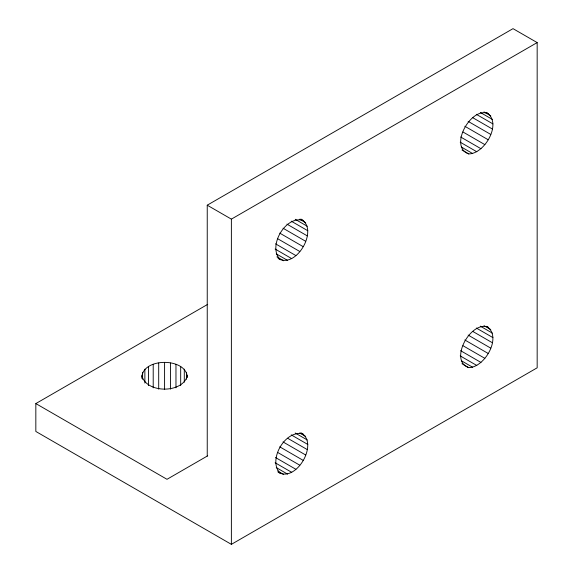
<?xml version="1.0" encoding="UTF-8"?>
<svg xmlns="http://www.w3.org/2000/svg" width="573" height="573" viewBox="0 0 573 573"><rect width="100%" height="100%" fill="white"/><g stroke="black" fill="none" stroke-linecap="round" stroke-linejoin="round"><path stroke-width="0.86" d="M278.084 258.444C296.184 269.582 319.541 229.128 300.846 219.022M278.084 472.159C296.184 483.297 319.541 442.843 300.846 432.737M488.189 113.475C470.841 106.506 448.394 147.003 468.764 153.922C484.758 153.858 502.593 123.066 486.685 112.602M488.189 327.19C470.841 320.221 448.394 360.718 468.764 367.637C484.758 367.572 502.593 336.781 486.685 326.316M141.825 378.316C141.287 357.323 186.59 357.115 187.35 377.442M187.35 375.702C182.744 393.587 146.43 393.587 141.825 375.702M207.24 456.079L207.24 205.191L513.021 28.65L537.166 42.588L537.166 367.809L231.377 544.35L35.834 431.455L35.834 403.578L207.698 304.356M207.24 205.191L231.377 219.13L537.166 42.588M207.698 455.807L167.001 479.307L35.834 403.578M303.11 220.326C285.325 215.376 267.168 246.82 280.347 259.748M303.11 434.04C285.325 429.091 267.168 460.534 280.347 473.463M483.963 111.921L490.753 115.846M480.289 112.43L492.357 119.399M476.306 114.306L492.909 123.89M472.746 117.694L492.357 129.018M468.12 121.361L490.753 134.426M464.803 126.253L488.189 139.755M462.984 131.998L484.858 144.632M460.606 136.968L480.976 148.729M460.212 142.183L476.815 151.766M461.329 147.003L472.646 153.543M461.974 150.004L468.764 153.922M299.636 219.215L305.667 222.704M483.963 325.636L490.753 329.561M295.202 219.287L307.278 226.256M480.289 326.144L492.357 333.114M291.227 221.164L307.823 230.747M476.306 328.021L492.909 337.604M286.908 224.115L307.278 235.875M472.746 331.409L492.357 342.733M283.033 228.219L305.667 241.283M468.12 335.076L490.753 348.14M279.724 233.111L303.11 246.612M464.803 339.968L488.189 353.469M277.898 238.855L299.779 251.49M462.984 345.712L484.858 358.347M275.527 243.826L295.897 255.587M460.606 350.683L480.976 362.444M275.133 249.04L291.729 258.624M460.212 355.897L476.815 365.481M276.25 253.86L287.567 260.393M461.329 360.718L472.646 367.257M276.895 256.862L283.685 260.779M461.974 363.719L468.764 367.637M299.636 432.93L305.667 436.418M295.202 433.002L307.278 439.971M291.227 434.878L307.823 444.462M287.66 438.266L307.278 449.59M283.033 441.933L305.667 454.998M279.724 446.825L303.11 460.327M277.898 452.57L299.779 465.204M275.527 457.541L295.897 469.301M275.133 462.755L291.729 472.338M276.25 467.575L287.567 474.107M277.647 471.013L283.685 474.494M231.377 219.13L231.377 544.35M186.576 372.3L186.576 379.269M184.298 369.134L184.298 382.198M180.681 366.412L180.681 385.579M175.968 364.321L175.968 387.842M170.482 363.01L170.482 389.146M164.587 362.566L164.587 389.568M158.7 363.01L158.7 389.146M153.206 364.321L153.206 387.842M148.493 366.412L148.493 385.579M144.876 369.134L144.876 383.072M142.605 372.3L142.605 379.269"/></g></svg>
